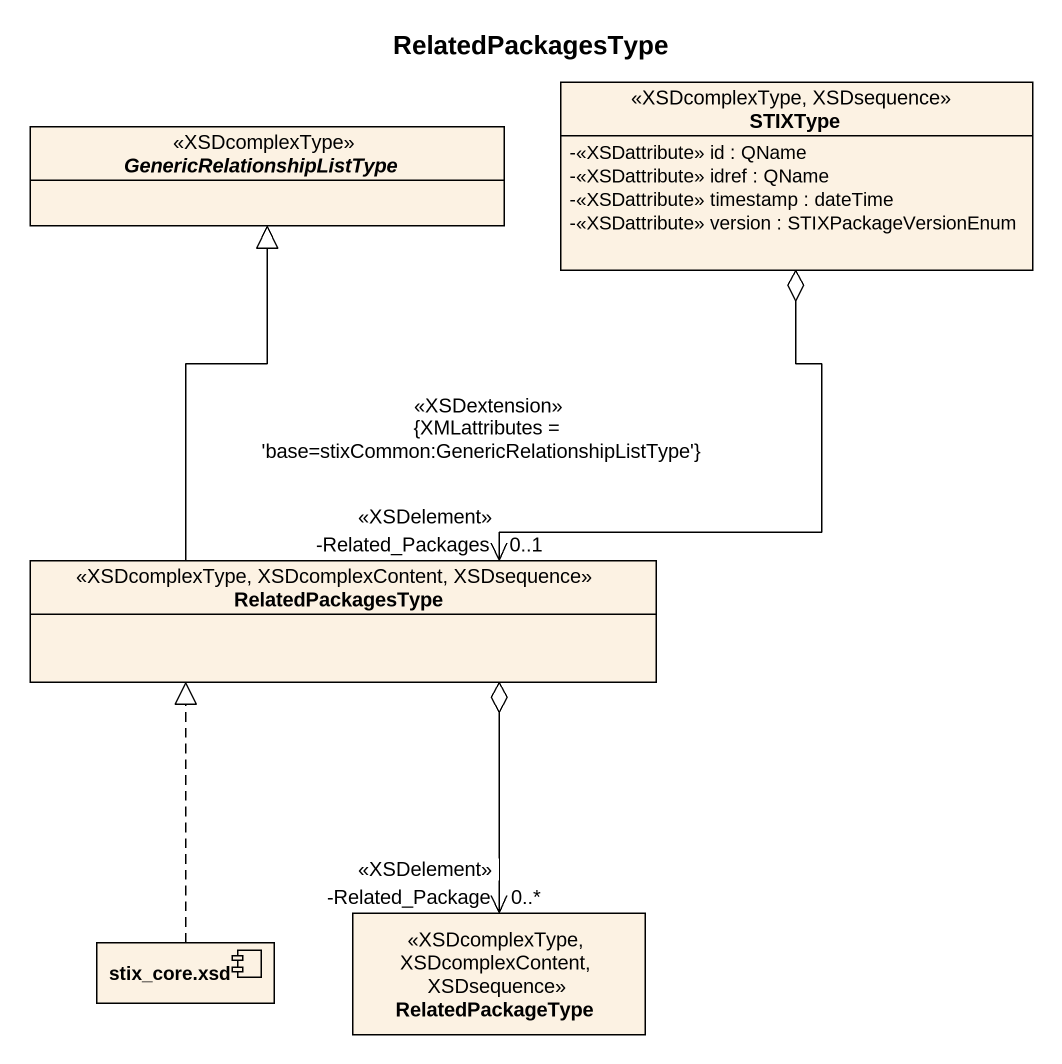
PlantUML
@startuml
title RelatedPackagesType
allowmixing
hide circle
hide empty members
skinparam classAttributeIconSize 0
class STIXType <<XSDcomplexType, XSDsequence>> {
  -<<XSDattribute>> id : QName
  -<<XSDattribute>> idref : QName
  -<<XSDattribute>> timestamp : dateTime
  -<<XSDattribute>> version : STIXPackageVersionEnum
}
abstract class GenericRelationshipListType <<XSDcomplexType>>
class RelatedPackagesType <<XSDcomplexType, XSDcomplexContent, XSDsequence>>
class RelatedPackageType <<XSDcomplexType, XSDcomplexContent, XSDsequence>>
component "stix_core.xsd" as stix_core_xsd
RelatedPackagesType "-Related_Packages\n<<XSDelement>>\n0..1" <-up-o STIXType
RelatedPackagesType -up-|> GenericRelationshipListType : <<XSDextension>>\n{XMLattributes = 'base=stixCommon:GenericRelationshipListType'}
RelatedPackageType "-Related_Package\n<<XSDelement>>\n0..*" <-up-o RelatedPackagesType
stix_core_xsd .up.|> RelatedPackagesType
@enduml
